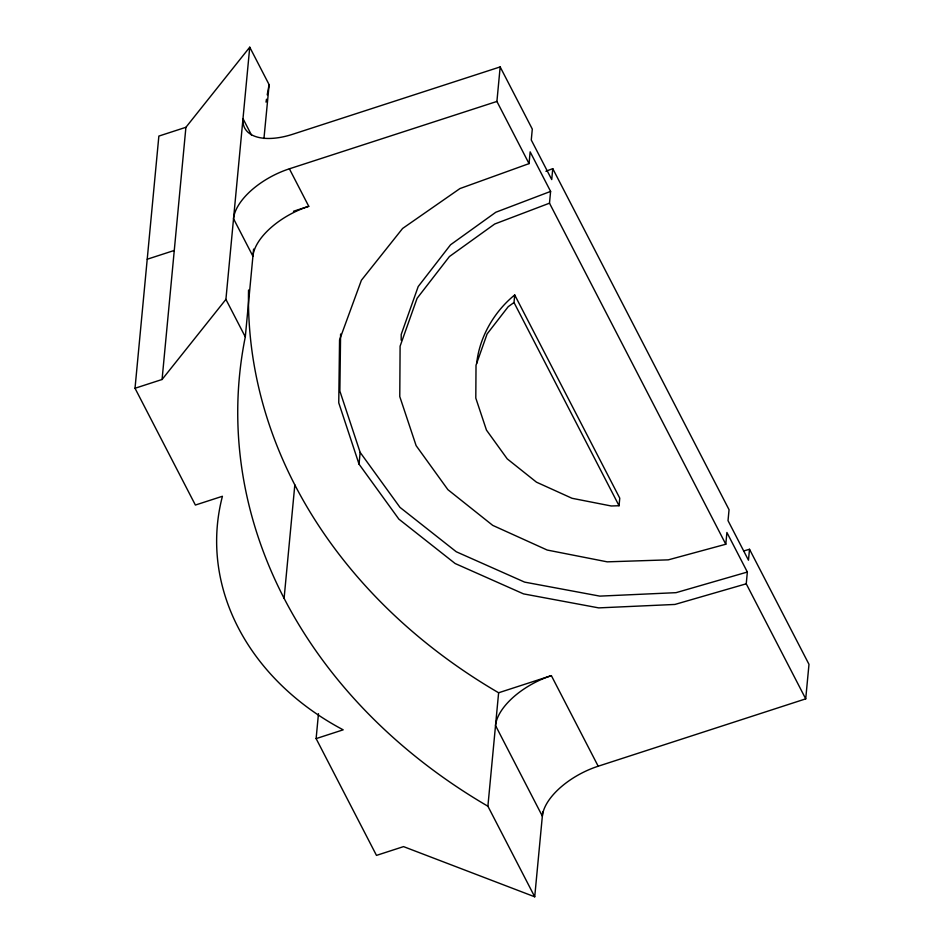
<?xml version="1.0" encoding="UTF-8"?>
<svg xmlns="http://www.w3.org/2000/svg" width="944" height="944" viewBox="0 0 944 944"><rect width="100%" height="100%" fill="white"/><g stroke="black" fill="none" stroke-linecap="round" stroke-linejoin="round"><path stroke-width="1.42" d="M401.176 340.194L401.212 334.436L418.192 286.563L450.548 244.779L495.812 212.247L550.6 191.408L530.15 151.854L529.041 163.619L459.952 188.564L402.592 228.472L361.399 280.25L339.557 339.911L338.754 402.828L359.039 464.153L398.864 519.129L455.138 563.521L523.519 593.882L598.72 607.889L674.925 604.443L746.244 583.805L747.353 572.04L726.904 532.475L725.794 544.24L668.305 559.851L607.24 561.845L547.201 550.045L492.721 525.371L447.893 489.665L416.115 445.627L399.772 396.574L400.103 346.2L417.083 298.328L449.427 256.544L494.703 224.011L549.491 203.184L550.6 191.408M476.696 363.369C479.422 337.032 494.231 311.591 514.716 294.965L619.76 498.172L619.052 505.736L611.24 505.984L572.052 498.29L536.475 482.172L507.223 458.867L486.467 430.11L475.8 398.097L476.024 365.21L487.104 333.952L508.226 306.682L514.008 302.528L514.716 294.965M340.595 334.023L339.864 391.064L360.148 452.388L399.973 507.365L456.259 551.756L524.628 582.118L599.829 596.124L676.034 592.667L747.353 572.04M542.753 811.852L534.717 896.8L403.536 846.615L376.479 855.394L316.122 738.609L343.168 729.83A262.928 215.645 5.4 0 1 222.43 496.273L195.384 505.052L135.016 388.267L158.863 136.078L185.909 127.298L249.747 47.2L269.134 84.7L263.954 138.497M135.016 388.267L162.073 379.488L185.909 127.298M534.717 896.8L487.895 806.223A566.176 464.354 5.4 0 1 245.298 336.89L225.911 299.39L249.747 47.2M245.298 336.89L253.594 249.086M284.097 598.331L294.823 484.886M316.122 738.609L318.47 713.688M359.039 464.153L360.148 452.388M529.041 163.619L496.91 101.445L500.167 66.918L292.64 134.284A57.537 29.122 -27.3 0 1 242.997 118.637L251.635 135.358M487.895 806.223L498.621 692.766A566.176 464.354 5.4 0 1 248.555 290.032M545.903 171.253L552.759 168.646L551.721 179.572L531.271 140.007L532.298 129.092L500.167 66.918M743.919 550.895L749.512 549.278L748.474 560.205L728.025 520.64L729.051 509.713L552.759 168.646M598.189 766.221L551.367 675.644A57.537 29.122 -27.3 0 0 495.529 725.547L542.34 816.123A57.537 29.122 -27.3 0 1 598.189 766.221L805.716 698.855L808.984 664.328L749.512 549.278M162.073 379.488L225.911 299.39M289.383 168.811L308.759 206.311A57.537 29.122 -27.3 0 0 252.921 256.213L233.534 218.713A57.537 29.122 -27.3 0 1 289.383 168.811L496.91 101.445M293.49 211.267L308.759 206.311M147.217 259.234L174.262 250.455M498.621 692.766L551.367 675.644M549.491 203.184L725.794 544.24M746.244 583.805L805.716 698.855M514.008 302.528L619.052 505.736M266.031 102.129A566.176 464.354 5.4 0 1 266.491 99.214M267.223 94.848A566.176 464.354 5.4 0 1 269.134 84.7"/></g></svg>
